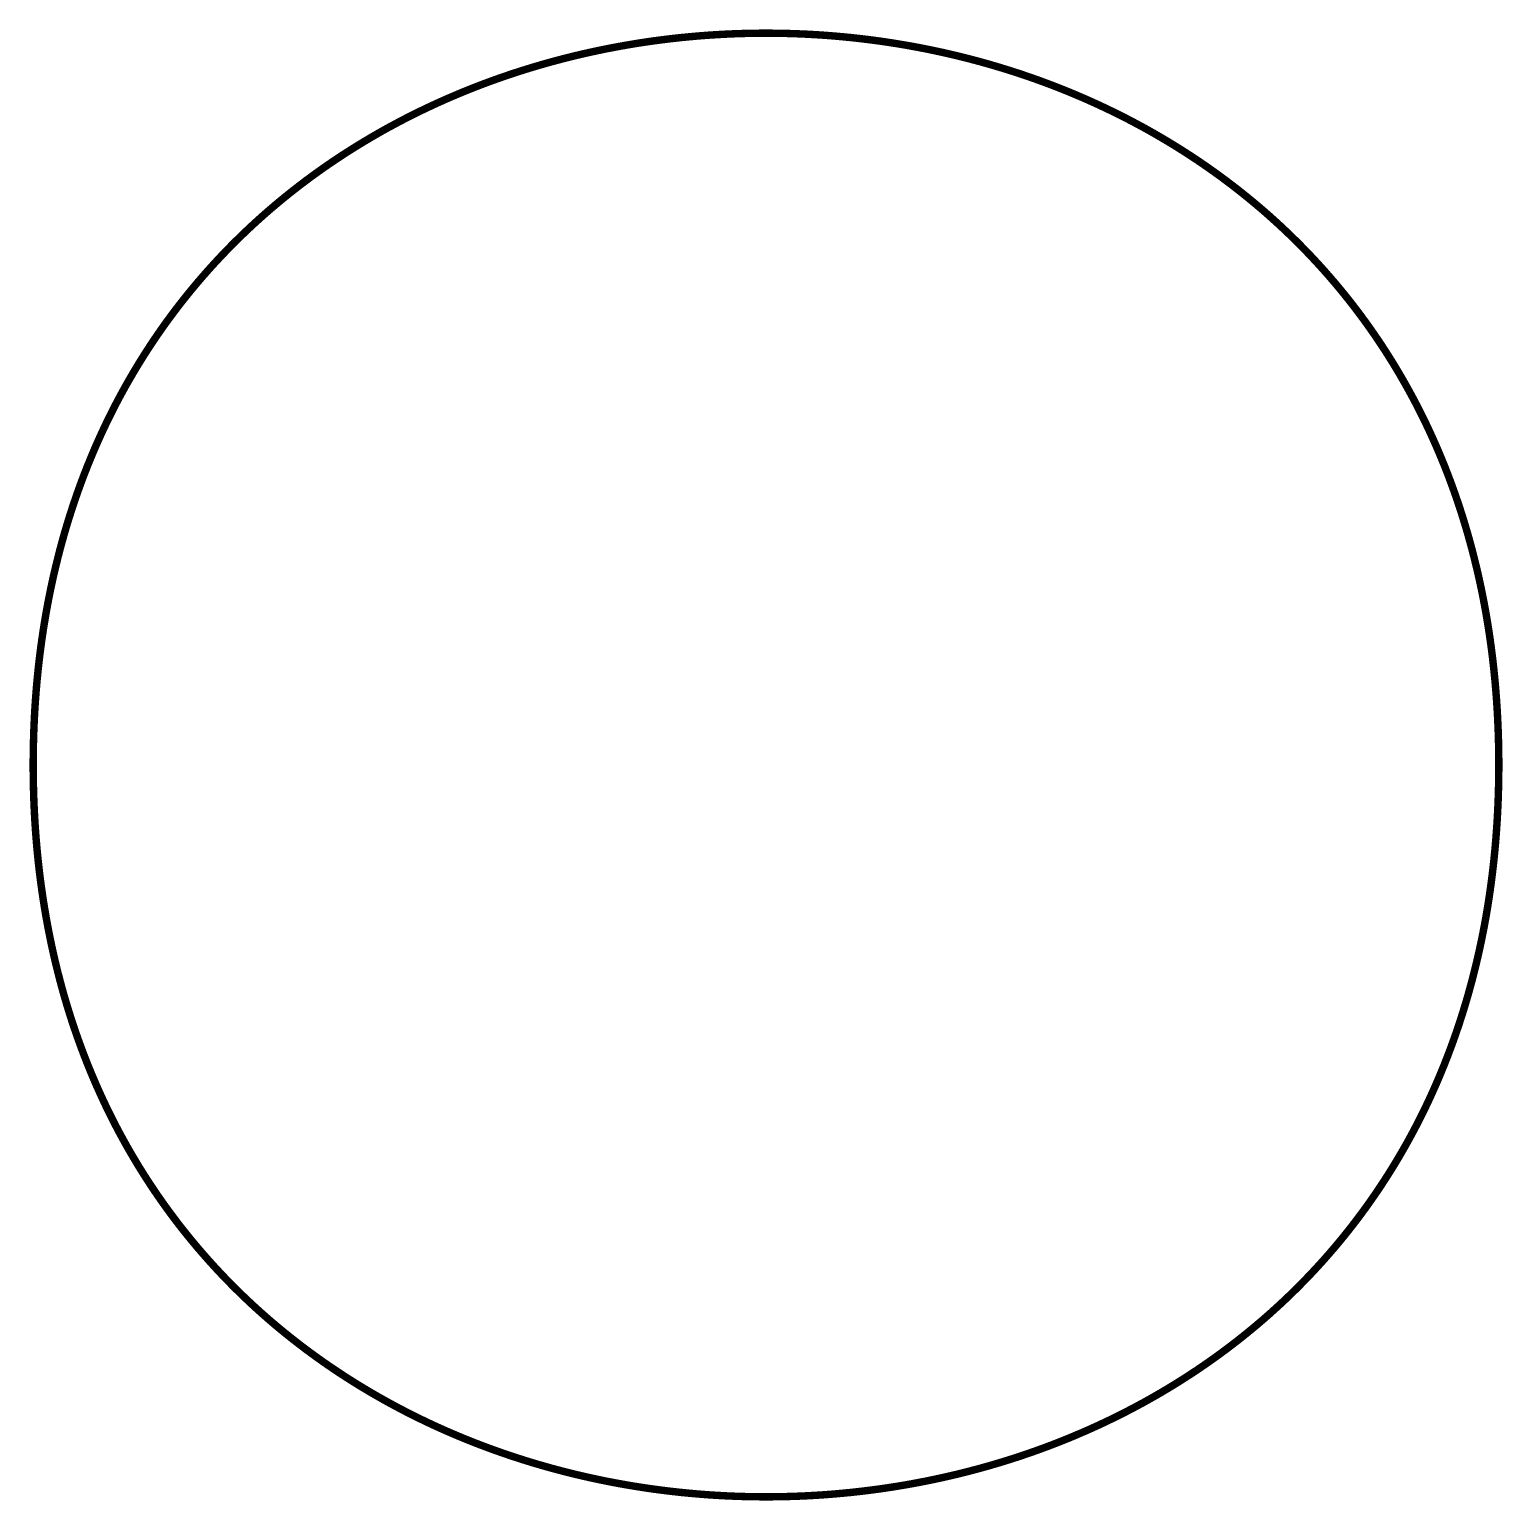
# Model space of a CAD drawing. Extents: x 0.05 to 2.03, y 0.05 to 2.03.
import ezdxf

# ---------------------------------------------------------------- set-up
doc = ezdxf.new("R2010")
doc.units = 0
doc.header["$LTSCALE"] = 0.166667
doc.layers.add('FOREGROUND', color=7, linetype='CONTINUOUS')

msp = doc.modelspace()

# ---------------------------------------------------------------- linework, layer by layer
at = {"layer": 'FOREGROUND', "linetype": 'CONTINUOUS', "const_width": 0.01}
msp.add_lwpolyline([(2.023333, 1.036667), (2.023263, 1.049254), (2.023071, 1.06176), (2.02276, 1.074185), (2.02233, 1.08653), (2.021782, 1.098793), (2.021115, 1.110975), (2.020333, 1.123077), (2.019434, 1.135097), (2.01842, 1.147037), (2.017291, 1.158896), (2.016049, 1.170674), (2.014694, 1.18237), (2.013227, 1.193986), (2.011649, 1.205521), (2.00996, 1.216975), (2.008161, 1.228348), (2.006254, 1.23964), (2.004238, 1.250851), (2.002114, 1.261982), (1.999885, 1.273031), (1.997549, 1.283999), (1.995108, 1.294887), (1.992563, 1.305693), (1.989914, 1.316418), (1.987163, 1.327063), (1.984309, 1.337627), (1.981355, 1.348109), (1.9783, 1.358511), (1.975145, 1.368832), (1.971892, 1.379072), (1.96854, 1.389231), (1.965091, 1.399309), (1.961546, 1.409306), (1.957905, 1.419222), (1.954169, 1.429057), (1.950338, 1.438811), (1.946415, 1.448484), (1.942398, 1.458077), (1.93829, 1.467588), (1.934091, 1.477018), (1.929801, 1.486368), (1.925422, 1.495636), (1.920955, 1.504824), (1.916399, 1.513931), (1.911756, 1.522956), (1.907027, 1.531901), (1.902212, 1.540765), (1.897312, 1.549548), (1.892328, 1.55825), (1.887261, 1.566871), (1.882111, 1.575411), (1.87688, 1.58387), (1.871567, 1.592248), (1.866175, 1.600546), (1.860703, 1.608762), (1.855152, 1.616897), (1.849524, 1.624952), (1.843818, 1.632925), (1.838037, 1.640818), (1.832179, 1.648629), (1.826247, 1.65636), (1.820241, 1.66401), (1.814162, 1.671578), (1.808011, 1.679066), (1.801788, 1.686473), (1.795494, 1.693799), (1.78913, 1.701044), (1.782697, 1.708208), (1.776195, 1.715291), (1.769625, 1.722293), (1.762989, 1.729214), (1.756286, 1.736055), (1.749518, 1.742814), (1.742686, 1.749492), (1.735789, 1.75609), (1.72883, 1.762606), (1.721808, 1.769042), (1.714725, 1.775396), (1.707581, 1.78167), (1.700377, 1.787863), (1.693114, 1.793975), (1.685792, 1.800005), (1.678413, 1.805955), (1.670977, 1.811824), (1.663485, 1.817612), (1.655938, 1.823319), (1.648337, 1.828945), (1.640681, 1.834491), (1.632973, 1.839955), (1.625212, 1.845338), (1.617401, 1.850641), (1.609538, 1.855862), (1.601626, 1.861002), (1.593665, 1.866062), (1.585655, 1.87104), (1.577598, 1.875938), (1.569494, 1.880755), (1.561344, 1.88549), (1.55315, 1.890145), (1.54491, 1.894719), (1.536628, 1.899212), (1.528302, 1.903624), (1.519934, 1.907955), (1.511525, 1.912205), (1.503076, 1.916374), (1.494587, 1.920462), (1.486059, 1.92447), (1.477493, 1.928396), (1.468889, 1.932241), (1.460249, 1.936006), (1.451573, 1.939689), (1.442862, 1.943292), (1.434117, 1.946813), (1.425338, 1.950254), (1.416527, 1.953613), (1.407684, 1.956892), (1.398809, 1.96009), (1.389904, 1.963207), (1.38097, 1.966243), (1.372007, 1.969198), (1.363016, 1.972072), (1.353997, 1.974865), (1.344952, 1.977577), (1.335882, 1.980208), (1.326786, 1.982758), (1.317666, 1.985228), (1.308523, 1.987616), (1.299358, 1.989923), (1.29017, 1.99215), (1.280962, 1.994295), (1.271733, 1.99636), (1.262485, 1.998343), (1.253218, 2.000246), (1.243934, 2.002068), (1.234632, 2.003809), (1.225314, 2.005468), (1.21598, 2.007047), (1.206631, 2.008545), (1.197269, 2.009962), (1.187893, 2.011298), (1.178505, 2.012553), (1.169105, 2.013727), (1.159694, 2.014821), (1.150273, 2.015833), (1.140843, 2.016764), (1.131404, 2.017615), (1.121957, 2.018384), (1.112504, 2.019073), (1.103044, 2.01968), (1.093578, 2.020207), (1.084108, 2.020652), (1.074634, 2.021017), (1.065157, 2.021301), (1.055678, 2.021504), (1.046197, 2.021625), (1.036715, 2.021666), (1.027234, 2.021626), (1.017753, 2.021505), (1.008273, 2.021303), (0.998796, 2.021021), (0.989322, 2.020657), (0.979852, 2.020212), (0.970387, 2.019686), (0.960927, 2.01908), (0.951473, 2.018392), (0.942026, 2.017623), (0.932587, 2.016774), (0.923157, 2.015843), (0.913736, 2.014832), (0.904325, 2.01374), (0.894925, 2.012566), (0.885537, 2.011312), (0.876161, 2.009977), (0.866798, 2.008561), (0.857449, 2.007064), (0.848115, 2.005486), (0.838797, 2.003827), (0.829495, 2.002087), (0.82021, 2.000266), (0.810943, 1.998364), (0.801695, 1.996381), (0.792466, 1.994318), (0.783257, 1.992173), (0.77407, 1.989948), (0.764904, 1.987641), (0.755761, 1.985253), (0.746641, 1.982785), (0.737545, 1.980236), (0.728474, 1.977605), (0.719429, 1.974894), (0.71041, 1.972102), (0.701419, 1.969229), (0.692455, 1.966275), (0.683521, 1.963239), (0.674615, 1.960123), (0.665741, 1.956926), (0.656897, 1.953649), (0.648085, 1.95029), (0.639306, 1.94685), (0.630561, 1.943329), (0.62185, 1.939727), (0.613173, 1.936045), (0.604533, 1.932281), (0.595929, 1.928437), (0.587362, 1.924511), (0.578834, 1.920505), (0.570344, 1.916417), (0.561895, 1.912249), (0.553485, 1.908), (0.545117, 1.903669), (0.536791, 1.899258), (0.528508, 1.894766), (0.520268, 1.890193), (0.512073, 1.885539), (0.503923, 1.880804), (0.495818, 1.875988), (0.487761, 1.871091), (0.479751, 1.866113), (0.471789, 1.861055), (0.463876, 1.855915), (0.456013, 1.850694), (0.448201, 1.845393), (0.44044, 1.84001), (0.432731, 1.834547), (0.425075, 1.829002), (0.417473, 1.823377), (0.409925, 1.81767), (0.402433, 1.811883), (0.394996, 1.806015), (0.387616, 1.800065), (0.380294, 1.794035), (0.373031, 1.787924), (0.365826, 1.781732), (0.358682, 1.775459), (0.351598, 1.769105), (0.344575, 1.76267), (0.337615, 1.756154), (0.330718, 1.749558), (0.323885, 1.74288), (0.317116, 1.736121), (0.310413, 1.729282), (0.303776, 1.722361), (0.297206, 1.715359), (0.290703, 1.708277), (0.284269, 1.701113), (0.277904, 1.693869), (0.27161, 1.686544), (0.265386, 1.679137), (0.259234, 1.67165), (0.253154, 1.664082), (0.247147, 1.656433), (0.241214, 1.648703), (0.235356, 1.640892), (0.229574, 1.633), (0.223868, 1.625027), (0.218238, 1.616973), (0.212687, 1.608838), (0.207214, 1.600622), (0.201821, 1.592326), (0.196508, 1.583948), (0.191276, 1.575489), (0.186125, 1.56695), (0.181057, 1.558329), (0.176072, 1.549628), (0.171172, 1.540845), (0.166356, 1.531982), (0.161626, 1.523037), (0.156982, 1.514012), (0.152425, 1.504906), (0.147956, 1.495719), (0.143576, 1.486451), (0.139286, 1.477101), (0.135086, 1.467671), (0.130977, 1.45816), (0.126959, 1.448568), (0.123035, 1.438896), (0.119203, 1.429142), (0.115466, 1.419307), (0.111824, 1.409391), (0.108278, 1.399394), (0.104828, 1.389317), (0.101476, 1.379158), (0.098221, 1.368919), (0.095065, 1.358598), (0.092009, 1.348197), (0.089054, 1.337714), (0.086199, 1.327151), (0.083447, 1.316507), (0.080797, 1.305781), (0.078251, 1.294975), (0.075809, 1.284088), (0.073472, 1.27312), (0.071241, 1.262071), (0.069117, 1.250941), (0.0671, 1.23973), (0.065191, 1.228438), (0.063391, 1.217065), (0.061701, 1.205611), (0.060122, 1.194077), (0.058654, 1.182461), (0.057297, 1.170764), (0.056054, 1.158986), (0.054925, 1.147128), (0.053909, 1.135188), (0.053009, 1.123168), (0.052225, 1.111066), (0.051558, 1.098884), (0.051008, 1.086621), (0.050577, 1.074276), (0.050264, 1.061851), (0.050072, 1.049345), (0.05, 1.036758), (0.05, 1.036758), (0.050069, 1.024171), (0.05026, 1.011665), (0.05057, 0.999239), (0.050999, 0.986895), (0.051546, 0.974631), (0.052211, 0.962449), (0.052993, 0.950347), (0.05389, 0.938327), (0.054903, 0.926387), (0.056031, 0.914528), (0.057272, 0.90275), (0.058626, 0.891053), (0.060092, 0.879437), (0.061669, 0.867902), (0.063357, 0.856448), (0.065154, 0.845075), (0.067061, 0.833783), (0.069076, 0.822571), (0.071198, 0.811441), (0.073427, 0.800392), (0.075762, 0.789423), (0.078201, 0.778535), (0.080746, 0.767729), (0.083393, 0.757003), (0.086144, 0.746358), (0.088996, 0.735794), (0.09195, 0.725311), (0.095004, 0.714909), (0.098157, 0.704588), (0.10141, 0.694348), (0.104761, 0.684189), (0.108208, 0.674111), (0.111753, 0.664113), (0.115393, 0.654197), (0.119128, 0.644361), (0.122958, 0.634607), (0.12688, 0.624933), (0.130896, 0.615341), (0.135003, 0.605829), (0.139202, 0.596398), (0.14349, 0.587048), (0.147868, 0.577779), (0.152335, 0.568591), (0.15689, 0.559484), (0.161532, 0.550458), (0.166261, 0.541513), (0.171075, 0.532648), (0.175974, 0.523865), (0.180957, 0.515163), (0.186023, 0.506541), (0.191172, 0.498001), (0.196403, 0.489541), (0.201715, 0.481162), (0.207106, 0.472865), (0.212577, 0.464648), (0.218127, 0.456512), (0.223755, 0.448457), (0.22946, 0.440483), (0.235241, 0.43259), (0.241097, 0.424778), (0.247028, 0.417047), (0.253034, 0.409396), (0.259112, 0.401827), (0.265263, 0.394339), (0.271485, 0.386931), (0.277779, 0.379605), (0.284142, 0.372359), (0.290574, 0.365194), (0.297076, 0.358111), (0.303644, 0.351108), (0.31028, 0.344186), (0.316982, 0.337345), (0.32375, 0.330585), (0.330582, 0.323906), (0.337477, 0.317308), (0.344436, 0.310791), (0.351457, 0.304355), (0.35854, 0.298), (0.365683, 0.291725), (0.372887, 0.285532), (0.380149, 0.279419), (0.38747, 0.273388), (0.394849, 0.267437), (0.402284, 0.261568), (0.409775, 0.255779), (0.417322, 0.250071), (0.424923, 0.244444), (0.432578, 0.238899), (0.440286, 0.233434), (0.448046, 0.22805), (0.455857, 0.222747), (0.463719, 0.217524), (0.471631, 0.212383), (0.479592, 0.207323), (0.487601, 0.202344), (0.495658, 0.197445), (0.503761, 0.192628), (0.51191, 0.187891), (0.520105, 0.183236), (0.528343, 0.178661), (0.536626, 0.174168), (0.544951, 0.169755), (0.553318, 0.165423), (0.561727, 0.161172), (0.570176, 0.157002), (0.578664, 0.152913), (0.587192, 0.148905), (0.595758, 0.144978), (0.604361, 0.141132), (0.613001, 0.137367), (0.621676, 0.133683), (0.630387, 0.130079), (0.639132, 0.126557), (0.64791, 0.123116), (0.656721, 0.119755), (0.665564, 0.116475), (0.674439, 0.113277), (0.683343, 0.110159), (0.692277, 0.107122), (0.70124, 0.104167), (0.710231, 0.101292), (0.719249, 0.098498), (0.728294, 0.095785), (0.737364, 0.093153), (0.746459, 0.090602), (0.755579, 0.088132), (0.764722, 0.085743), (0.773887, 0.083434), (0.783074, 0.081207), (0.792282, 0.079061), (0.801511, 0.076995), (0.810759, 0.075011), (0.820025, 0.073107), (0.82931, 0.071285), (0.838612, 0.069543), (0.84793, 0.067882), (0.857263, 0.066303), (0.866612, 0.064804), (0.875974, 0.063386), (0.88535, 0.062049), (0.894738, 0.060793), (0.904138, 0.059618), (0.913549, 0.058524), (0.922969, 0.057511), (0.9324, 0.056579), (0.941838, 0.055727), (0.951285, 0.054957), (0.960739, 0.054268), (0.970198, 0.053659), (0.979664, 0.053132), (0.989134, 0.052685), (0.998608, 0.05232), (1.008085, 0.052035), (1.017564, 0.051832), (1.027045, 0.051709), (1.036527, 0.051667), (1.046008, 0.051706), (1.055489, 0.051826), (1.064969, 0.052027), (1.074446, 0.052309), (1.08392, 0.052672), (1.09339, 0.053116), (1.102855, 0.053641), (1.112315, 0.054247), (1.121769, 0.054934), (1.131216, 0.055701), (1.140655, 0.05655), (1.150085, 0.057479), (1.159507, 0.05849), (1.168918, 0.059581), (1.178318, 0.060754), (1.187706, 0.062007), (1.197082, 0.063341), (1.206445, 0.064757), (1.215794, 0.066253), (1.225128, 0.06783), (1.234447, 0.069488), (1.243749, 0.071227), (1.253034, 0.073047), (1.262301, 0.074948), (1.271549, 0.07693), (1.280778, 0.078993), (1.289987, 0.081137), (1.299175, 0.083362), (1.308341, 0.085667), (1.317485, 0.088054), (1.326605, 0.090521), (1.335701, 0.09307), (1.344772, 0.095699), (1.353817, 0.09841), (1.362836, 0.101201), (1.371828, 0.104074), (1.380792, 0.107027), (1.389727, 0.110061), (1.398632, 0.113176), (1.407507, 0.116373), (1.416351, 0.11965), (1.425163, 0.123008), (1.433942, 0.126447), (1.442688, 0.129967), (1.4514, 0.133568), (1.460077, 0.137249), (1.468717, 0.141012), (1.477322, 0.144856), (1.485889, 0.148781), (1.494417, 0.152786), (1.502907, 0.156873), (1.511358, 0.16104), (1.519767, 0.165289), (1.528136, 0.169618), (1.536462, 0.174029), (1.544746, 0.17852), (1.552986, 0.183093), (1.561182, 0.187746), (1.569332, 0.19248), (1.577437, 0.197295), (1.585495, 0.202191), (1.593506, 0.207168), (1.601468, 0.212226), (1.609381, 0.217365), (1.617245, 0.222585), (1.625057, 0.227886), (1.632819, 0.233268), (1.640528, 0.238731), (1.648185, 0.244275), (1.655788, 0.249899), (1.663336, 0.255605), (1.670829, 0.261392), (1.678266, 0.267259), (1.685646, 0.273208), (1.692969, 0.279237), (1.700233, 0.285348), (1.707438, 0.291539), (1.714583, 0.297811), (1.721668, 0.304165), (1.728691, 0.310599), (1.735651, 0.317114), (1.742549, 0.32371), (1.749383, 0.330387), (1.756152, 0.337146), (1.762856, 0.343985), (1.769494, 0.350905), (1.776065, 0.357906), (1.782568, 0.364987), (1.789003, 0.37215), (1.795368, 0.379394), (1.801663, 0.386719), (1.807888, 0.394125), (1.814041, 0.401611), (1.820121, 0.409179), (1.826129, 0.416827), (1.832062, 0.424557), (1.837921, 0.432367), (1.843704, 0.440259), (1.849411, 0.448231), (1.855041, 0.456285), (1.860593, 0.464419), (1.866067, 0.472634), (1.871461, 0.480931), (1.876775, 0.489308), (1.882008, 0.497766), (1.887159, 0.506305), (1.892228, 0.514925), (1.897213, 0.523626), (1.902115, 0.532408), (1.906932, 0.541271), (1.911663, 0.550215), (1.916307, 0.55924), (1.920865, 0.568346), (1.925334, 0.577532), (1.929715, 0.5868), (1.934007, 0.596149), (1.938208, 0.605579), (1.942318, 0.615089), (1.946336, 0.624681), (1.950261, 0.634353), (1.954093, 0.644107), (1.957831, 0.653941), (1.961474, 0.663857), (1.965022, 0.673853), (1.968473, 0.68393), (1.971826, 0.694089), (1.975081, 0.704328), (1.978238, 0.714648), (1.981295, 0.725049), (1.984252, 0.735531), (1.987107, 0.746094), (1.989861, 0.756739), (1.992511, 0.767464), (1.995058, 0.77827), (1.997501, 0.789156), (1.999839, 0.800124), (2.002071, 0.811173), (2.004197, 0.822303), (2.006215, 0.833514), (2.008124, 0.844806), (2.009925, 0.856178), (2.011616, 0.867632), (2.013197, 0.879166), (2.014666, 0.890782), (2.016023, 0.902479), (2.017268, 0.914256), (2.018399, 0.926115), (2.019415, 0.938054), (2.020316, 0.950074), (2.021101, 0.962176), (2.02177, 0.974358), (2.02232, 0.986621), (2.022753, 0.998966), (2.023067, 1.011391), (2.02326, 1.023897), (2.023333, 1.036484)], close=True, dxfattribs=at)

doc.saveas('drawing.dxf')
